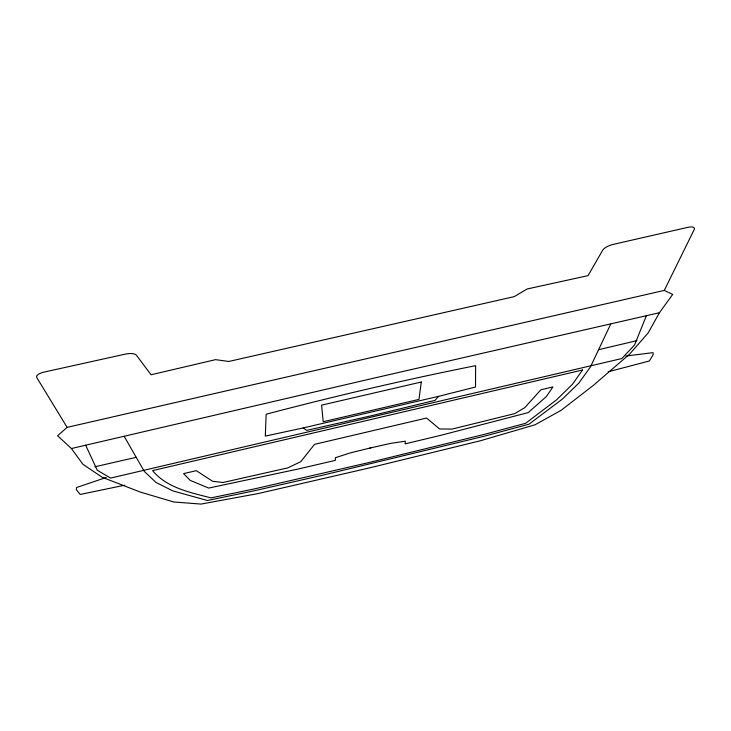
<?xml version="1.0" encoding="UTF-8"?>
<svg xmlns="http://www.w3.org/2000/svg" width="731" height="731" viewBox="0 0 731 731"><rect width="100%" height="100%" fill="white"/><g stroke="black" fill="none" stroke-linecap="round" stroke-linejoin="round"><path stroke-width="1.1" d="M646.378 315.71L634.554 345.014L621.816 358.546L110.555 478.092L97.26 470.207L85.664 445.206M610.668 324.189L590.383 367.044L578.797 383.135L562.386 399.08L528.961 424.218L484.023 436.27L322.992 475.123L254.196 490.803L207.403 500.488L172.927 490.94L156.032 482.46L144.281 471.394L124.297 436.535M664.287 290.417L694.212 229.543A9.567 3.408 -21.3 0 0 687.725 227.368L613.026 244.446A9.466 3.5 -20.1 0 0 602.673 250.258L588.035 275.651L527.106 288.992L514.258 296.622L228.785 361.47L215.563 359.652L151.061 374.775L136.423 355.229A9.741 3.792 -10.1 0 0 125.449 354.096L44.107 372.088A9.96 3.783 -8.5 0 0 36.778 377.552L67.115 427.361L664.287 290.417L672.694 294.419L659.453 312.713L648.123 332.98L629.583 354.124L593.499 385.264L561.225 410.237L535.001 424.802L480.176 440.82L370.005 467.776L258.006 493.599L200.97 504.079L173.658 501.969L140.069 491.981L102.267 477.316L82.923 464.286L71.391 448.532L57.612 435.758L67.115 427.361M438.637 396.33L434.972 400.378L371.147 415.793L306.728 430.349L303.137 427.964L265.307 436.096L266.157 414.212C335.474 395.964 405.339 379.718 475.625 365.664L475.506 387.046L438.637 396.33L303.137 427.964M106.26 477.471L76.581 487.504L76.344 489.66L80.209 494.458L124.763 485.192M608.192 371.777L649.384 360.986L653.167 354.636L653.048 352.644L625.846 356.043M371.01 447.792L350.085 452.955L335.319 457.734L335.401 460.356L298.604 468.927L208.691 488.08L190.179 480.377L183.582 473.615L196.319 470.673L212.602 481.272L222.982 482.506L287.694 467.913L300.724 461.718L314.54 444.357L426.612 418.031L439.55 428.969L452.151 429.07L514.697 413.627L524.776 407.642L540.876 389.787L552.956 386.9L546.359 396.54L528.248 412.576L441.332 435.183L405.12 443.872L405.321 441.195L390.729 443.361L369.877 448.057M598.588 349.72L636.929 340.637M71.391 448.532L371.969 378.585L659.453 312.713M94.856 466.78L136.213 457.323M421.303 382.011L418.973 399.391L323.212 421.732L321.594 405.157L421.303 382.011M582.552 370.005L572.455 384.259L556.593 399.82L525.607 423.313L484.214 434.406L370.124 462.275L254.077 488.984L211.003 497.893C190.234 492.447 166.997 488.006 152.596 470.609L582.552 370.005"/></g></svg>
